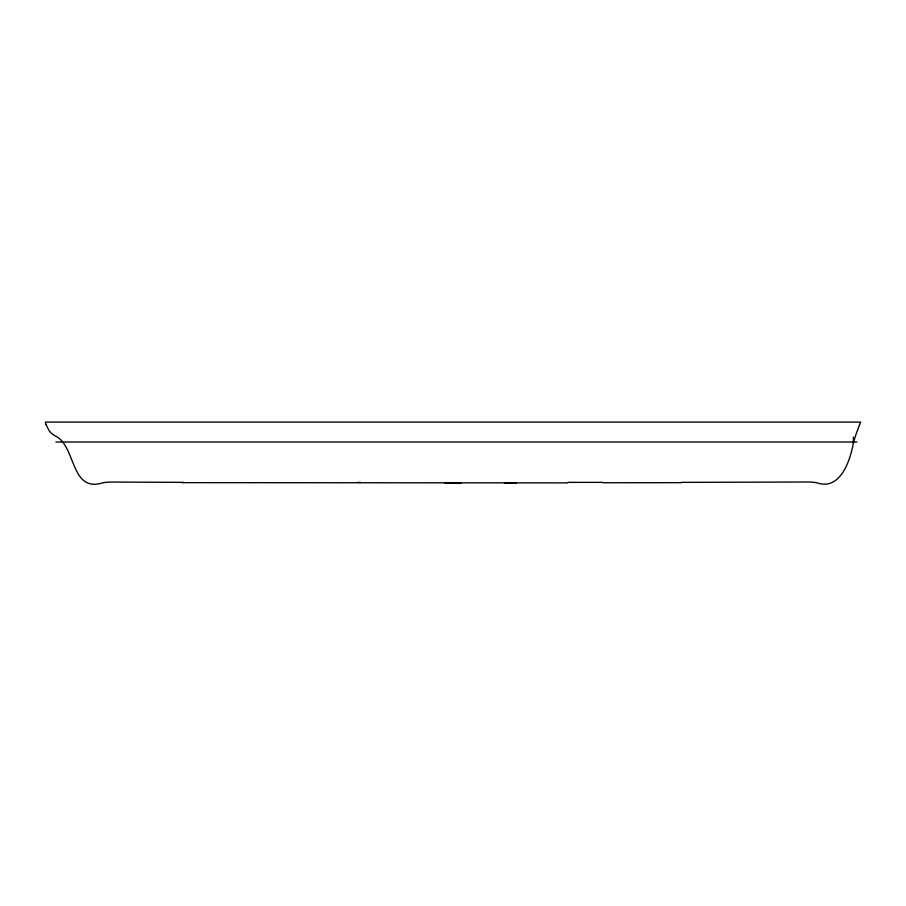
<?xml version="1.0" encoding="UTF-8"?>
<svg xmlns="http://www.w3.org/2000/svg" width="906" height="906" viewBox="0 0 906 906"><rect width="100%" height="100%" fill="white"/><g stroke="black" fill="none" stroke-linecap="round" stroke-linejoin="round"><path stroke-width="1.36" d="M681.301 482.366L809.058 482.003A59.207 59.207 0 0 1 816.612 482.717C841.198 491.562 850.87 458.119 853.622 441.652M853.894 440.724L856.498 432.898M858.344 428.017L859.522 424.767M858.152 428.572L856.691 432.434M859.59 424.608L860.7 422.105L45.3 422.105L46.047 424.472M181.834 482.649L567.745 482.887M445.129 483.204L460.95 483.125M504.438 483.011L516.307 482.989M681.176 482.683L603.215 482.751M55.866 442.026L856.951 442.026M357.904 482.366L360.362 482.366M568.255 482.366L602.626 482.366M183.295 482.366L110.826 482.06A68.833 68.833 0 0 0 103.25 482.672C70.464 493.442 76.217 446.737 55.912 436.284A17.927 17.927 0 0 1 53.363 434.755L52.288 433.951A19.762 19.762 0 0 1 51.155 432.966L51.008 432.83A15.051 15.051 0 0 1 50.215 432.015L49.026 430.486A16.274 16.274 0 0 1 48.731 430.01L46.104 424.62M853.407 437.168L853.407 443.374"/></g></svg>
